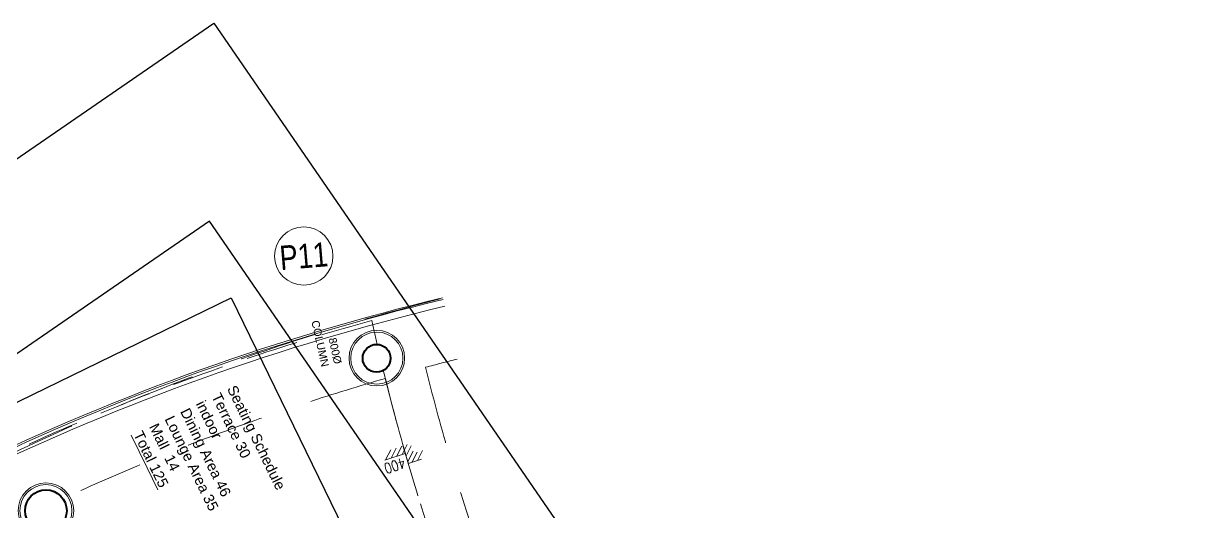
# Model space of a CAD drawing. Header units: millimetres. Extents: x 32582 to 41721, y -247935 to -234947.
# Drawn here: x 38365 to 41721, y -243196 to -241789 of the extents above; entities that cross this region are included whole.
import ezdxf
from ezdxf.enums import TextEntityAlignment as Align

# ---------------------------------------------------------------- set-up
doc = ezdxf.new("R2010")
doc.units = ezdxf.units.MM
doc.header["$LTSCALE"] = 300
doc.header["$MEASUREMENT"] = 0
for name, pattern in [('DGN Style 2', [4.165224, 2.499135, -1.66609]), ('TDME_Fave_column_LGM$0$HIDDENX2', [0.75, 0.5, -0.25]), ('TDME_Fave_GRID$0$DGN Style 7', [8.330448, 3.748702, -1.66609, 1.249567, -1.66609])]:
    doc.linetypes.add(name, pattern=pattern)
for name, color, linetype, lineweight in [('A-_ANOT----_T-', 7, 'Continuous', 13), ('A-_CLAD----_E-', 2, 'Continuous', 13), ('A-_RALG----_E-', 9, 'Continuous', 0), ('A-_SLABSTEP_E-', 2, 'Continuous', 13), ('A-_WALL----_E-', 1, 'Continuous', 30), ('GENTEXT', 1, 'Continuous', 13), ('MINORTEXT', 1, 'Continuous', 13), ('STRUCTURES', 3, 'DGN Style 2', 0), ('TDME_Fave_column_L3$0$A-_CONC----_E-', 3, 'Continuous', 40), ('TDME_Fave_column_LGM$0$A-_SLABEDGE_E-', 2, 'Continuous', 13), ('TDME_Fave_GRID$0$A-_ANOTGRID_E-', 8, 'TDME_Fave_GRID$0$DGN Style 7', 13)]:
    doc.layers.add(name, color=color, linetype=linetype, lineweight=lineweight)
doc.styles.add('GENTEXT', font='arial.ttf', dxfattribs={"height": 0.25})
doc.styles.add('MINORTEXT', font='arial.ttf', dxfattribs={"height": 0.36})
doc.styles.add('Simplex', font='SIMPLEX.shx', dxfattribs={"width": 0.8, "height": 2.5})
doc.styles.add('TDME_Fave_GRID$0$Arial', font='arial.ttf', dxfattribs={"width": 0.8, "height": 2.5})

# ---------------------------------------------------------------- blocks, each defined once
blk = doc.blocks.new('TDME_Fave_GRID$0$(DPA) GRID No1')
at = {"layer": 'TDME_Fave_GRID$0$A-_ANOTGRID_E-', "linetype": 'Continuous'}
blk.add_circle((0, 6), 6, dxfattribs=at)
at = {"layer": 'TDME_Fave_GRID$0$A-_ANOTGRID_E-', "linetype": 'Continuous', "style": 'TDME_Fave_GRID$0$Arial', "width": 0.8, "flags": 8}
blk.add_attdef('GRIDNO', text='', height=5, dxfattribs=at).set_placement((0, 6), align=Align.MIDDLE_CENTER)
blk = doc.blocks.new('(DPA) SDrop2')
at = {"layer": 'A-_SLABSTEP_E-', "linetype": 'Continuous', "lineweight": 0}
for p, q in [((-1.37, 0), (-2.53, -1.16)), ((-0.54, 0), (-1.69, -1.16)), ((-0.02, -0.32), (-1.18, -1.47)), ((-0.02, -1.15), (-1.18, -2.31)), ((0.46, -1.5), (-0.69, -2.66)), ((1.3, -1.5), (0.14, -2.66)), ((2.13, -1.5), (0.97, -2.66)), ((2.96, -1.5), (1.81, -2.66))]:
    blk.add_line(p, q, dxfattribs=at)
at = {"layer": 'A-_SLABSTEP_E-', "linetype": 'Continuous', "flags": 128}
blk.add_lwpolyline([(-2, 0), (0, 0), (0, -1.5), (3.08, -1.5)], dxfattribs=at)
at = {"layer": 'A-_ANOT----_T-', "linetype": 'Continuous', "lineweight": 13, "style": 'Simplex', "width": 0.8}
blk.add_attdef('DROP', (0.41, -1.04), '', height=1.5, dxfattribs=at)

msp = doc.modelspace()

# ---------------------------------------------------------------- linework, layer by layer
at = {"layer": 'A-_CLAD----_E-', "linetype": 'ByBlock'}
for centre, radius in [((39382.8, -242753.4), 80), ((39382.8, -242753.4), 75), ((38429.6, -243192.7), 80), ((38429.6, -243192.7), 75)]:
    msp.add_circle(centre, radius, dxfattribs=at)
at = {"layer": 'A-_RALG----_E-', "color": 254, "lineweight": 0}
for radius in [6701, 6696, 6676]:
    msp.add_arc((41131.4, -249096.8), radius, 103.45299, 128.25807, dxfattribs=at)
at = {"layer": 'Defpoints'}
for points in [[(38913, -241789.1), (41721.3, -245871.5), (38722.3, -247934.5), (35914, -243852.2)], [(36609.1, -243936), (38743.5, -247038.7), (41035.5, -245462), (38901.1, -242359.3)]]:
    msp.add_lwpolyline(points, close=True, dxfattribs=at)
at = {"layer": 'Defpoints', "color": 4}
msp.add_lwpolyline([(38577, -246828.3), (36978.7, -243546.6), (38963.5, -242580), (40561.7, -245861.7)], close=True, dxfattribs=at)
at = {"layer": 'STRUCTURES', "color": 3, "ltscale": 0.3}
for centre, radius, start, end in [((41205.6, -249058.3), 6680, 104.21111, 129.42722), ((41205.6, -249058.3), 6500, 104.17292, 105.00076), ((45477.5, -241310.6, 0), 6132.9, 193.86071, 212.76988), ((41205.6, -249058.3), 6500, 106.05899, 114.30454), ((45477.5, -241310.6), 6252.9, 193.89276, 212.82325)]:
    msp.add_arc(centre, radius, start, end, dxfattribs=at)
at = {"layer": 'TDME_Fave_column_L3$0$A-_CONC----_E-'}
for centre, radius in [((39382.1, -242753.7, 0), 40), ((38429.6, -243192.7), 60)]:
    msp.add_circle(centre, radius, dxfattribs=at)
at = {"layer": 'TDME_Fave_column_LGM$0$A-_SLABEDGE_E-', "linetype": 'TDME_Fave_column_LGM$0$HIDDENX2'}
for centre, radius, start, end in [((41133.8, -249096.1, 0), 6688, 105.30729, 128.28504), ((45476.4, -241307.8, 0), 6252.9, 192.35177, 192.99372), ((45476.4, -241307.8, 0), 6252.9, 193.70037, 224.84364)]:
    msp.add_arc(centre, radius, start, end, dxfattribs=at)

# ---------------------------------------------------------------- block references
at = {"layer": 'A-_WALL----_E-', "xscale": 20, "yscale": 20, "zscale": 20, "rotation": 197.9892727913803}
msp.add_blockref('(DPA) SDrop2', (39473.8, -243056.9, 0), dxfattribs=at).add_auto_attribs({'DROP': '400'})
at = {"layer": 'TDME_Fave_GRID$0$A-_ANOTGRID_E-'}
ref = msp.add_blockref('TDME_Fave_GRID$0$(DPA) GRID No1', (39165.4, -242375.7), dxfattribs=dict(at, xscale=-14, yscale=14, zscale=14, rotation=184.8201017673195))
ref.add_attrib('GRIDNO', 'P11', dxfattribs={"layer": 'MINORTEXT', "linetype": 'Continuous', "height": 70, "rotation": 4.8201, "style": 'TDME_Fave_GRID$0$Arial', "width": 0.8, "flags": 8}).set_placement((39172.4, -242459.4), align=Align.MIDDLE_CENTER)

# ---------------------------------------------------------------- texts
at = {"layer": 'GENTEXT', "color": 1, "extrusion": (-8.6951e-06, 3.24405e-05, 1), "insert": (39282.2, -242767.3, 0), "char_height": 22.5, "attachment_point": 3, "text_direction": (0.216856, -0.976204, 3.4e-05), "style": 'GENTEXT'}
msp.add_mtext('800Ø\\PCOLUMN', dxfattribs=at)
at = {"layer": 'MINORTEXT', "insert": (38977.6, -242828), "char_height": 30, "attachment_point": 1, "rotation": 295.966, "style": 'MINORTEXT'}
msp.add_mtext('Seating Schedule\\PTerrace 30 \\Pindoor\\PDining Area 46\\PLounge Area 35\\PMall  14\\P{\\LTotal 125}', dxfattribs=at)

doc.saveas('drawing.dxf')
